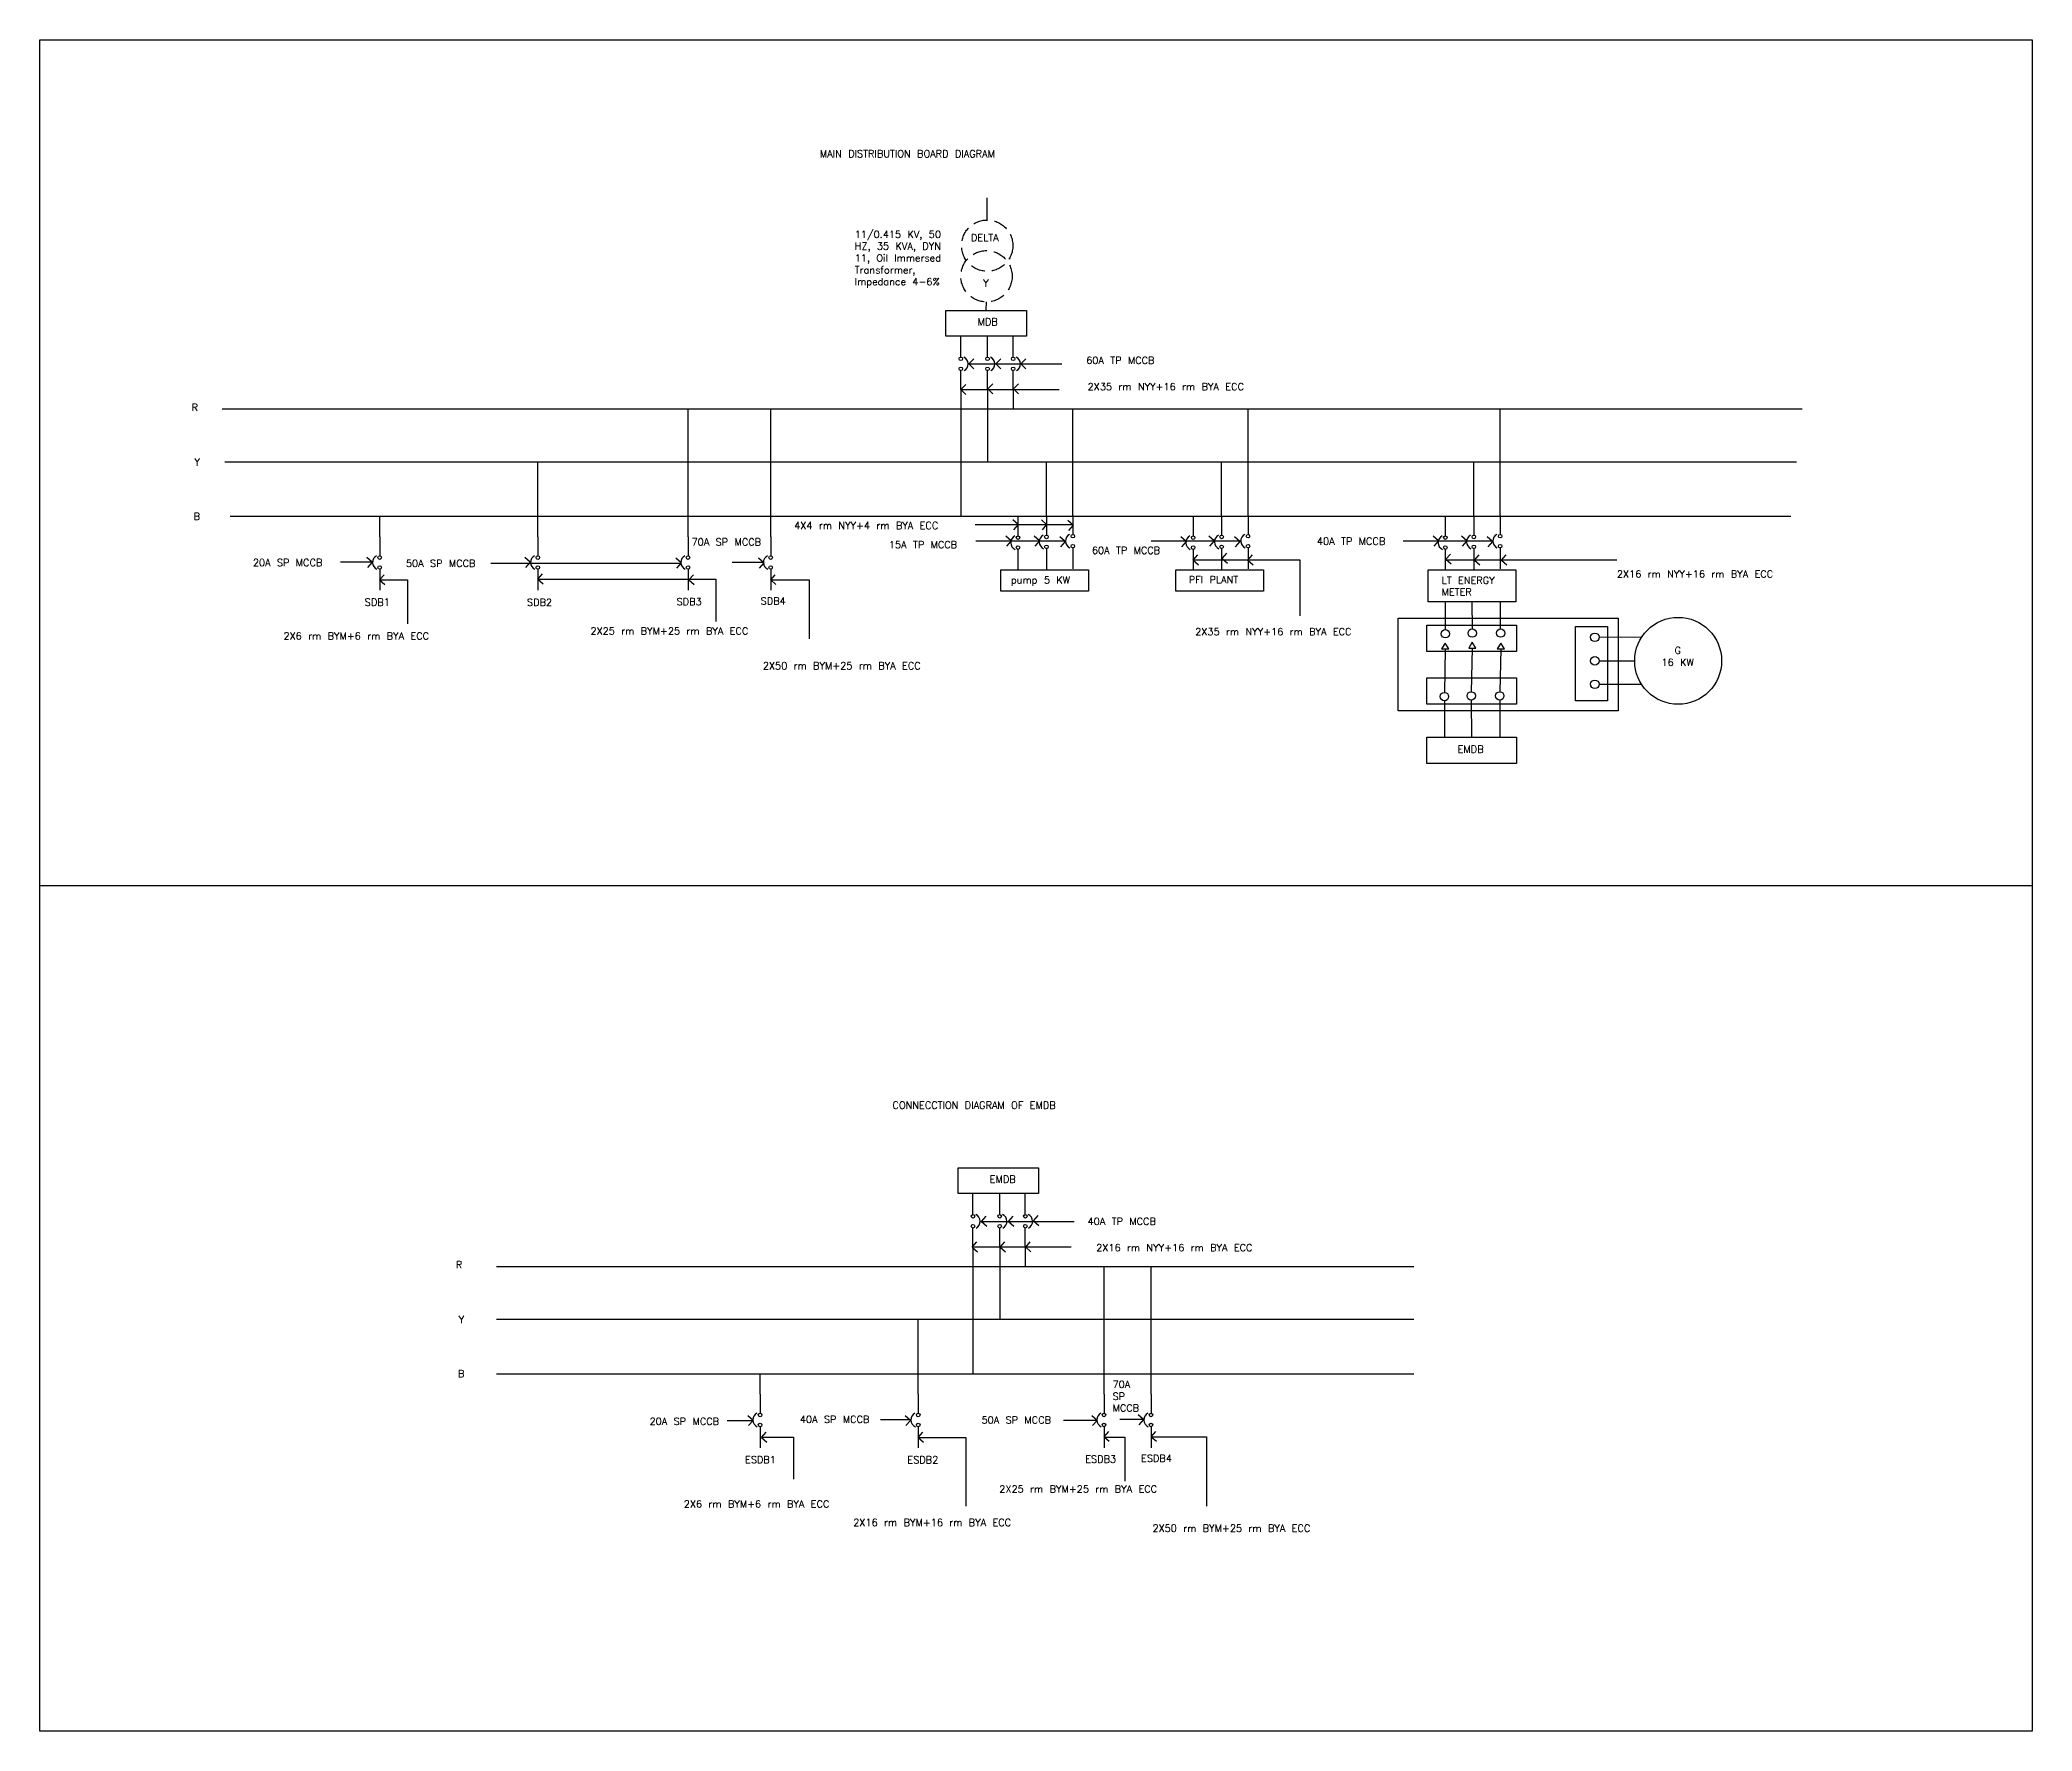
# Model space of a CAD drawing. Header units: inches. Extents: x -1037 to 4136, y -232 to 3826.
# Drawn here: x 2947 to 3646, y 2684 to 3278 of the extents above; entities that cross this region are included whole.
import ezdxf

# ---------------------------------------------------------------- set-up
doc = ezdxf.new("R2010")
doc.units = ezdxf.units.IN
doc.header["$LTSCALE"] = 20
doc.header["$MEASUREMENT"] = 0
doc.linetypes.add('HIDDEN', pattern=[0.375, 0.25, -0.125])
doc.layers.add('SB_Digram', color=30, linetype='Continuous')
doc.styles.add('style1', font='txt.shx', dxfattribs={"height": 1.5})

# ---------------------------------------------------------------- blocks, each defined once
blk = doc.blocks.new('circuit_breaker')
at = {"layer": 'SB_Digram'}
for p, q in [((0, 0), (0, -26.5)), ((0, -45.5), (0, -75))]:
    blk.add_line(p, q, dxfattribs=at)
for centre in [(0, -29), (0, -43)]:
    blk.add_circle(centre, 2.5, dxfattribs=at)
blk.add_arc((0.4, -35.9), 10.6, 117.7584, 245.2564, dxfattribs=at)

msp = doc.modelspace()

# ---------------------------------------------------------------- linework, layer by layer
at = {"layer": 'SB_Digram'}
for p, q in [((3279.5, 3215), (3279.5, 3222.75)), ((3279.125, 3183.25), (3279.25, 3186.25)), ((3272.79026, 3164.46918), (3305.75, 3164.46918)), ((3273, 3164.5), (3274.75, 3166.25)), ((3273, 3164.5), (3274.75, 3162.75)), ((3282.5, 3164.5), (3284.25, 3166.25)), ((3282.5, 3164.5), (3284.25, 3162.75)), ((3291.25, 3164.5), (3293, 3166.25)), ((3291.25, 3164.5), (3293, 3162.75)), ((3270.25, 3155.5), (3272, 3157.25)), ((3270.25, 3155.5), (3270.25, 3111)), ((3270.25, 3155.5), (3304.75, 3155.5)), ((3270.25, 3155.5), (3272, 3153.75)), ((3279.62499, 3155.5), (3279.62499, 3130.07703)), ((3279.75, 3155.75), (3281.5, 3157.5)), ((3279.75, 3155.75), (3281.5, 3154)), ((3288.62499, 3155.5), (3288.62499, 3148.65953)), ((3288.75, 3155.75), (3290.5, 3157.5)), ((3288.75, 3155.75), (3290.5, 3154)), ((3010.93855, 3148.65953), (3565.5, 3148.65953)), ((3174.5, 3103.75), (3174.5, 3148.65953)), ((3203.5, 3103.75), (3203.5, 3148.65953)), ((3309.53934, 3111), (3309.53934, 3148.65953)), ((3371.03934, 3111.25), (3371.03934, 3148.65953)), ((3459.53934, 3111.25), (3459.53934, 3148.65953)), ((3011.93855, 3130.07703), (3563.5, 3130.07703)), ((3121.78934, 3103.75), (3121.78934, 3130.07703)), ((3300.28934, 3111), (3300.28934, 3130.07703)), ((3361.78934, 3111), (3361.78934, 3130.07703)), ((3450.28934, 3111), (3450.28934, 3130.07703)), ((3013.75, 3111), (3561.5, 3111)), ((3066.28934, 3103.75), (3066.28934, 3111)), ((3309.53934, 3107.9375), (3275.25, 3107.9375)), ((3290.36253, 3108.11254), (3288.5, 3109.74225)), ((3290.36253, 3108.11254), (3288.73281, 3106.25)), ((3300.36253, 3108.11254), (3298.5, 3109.74225)), ((3300.36253, 3108.11254), (3298.73281, 3106.25)), ((3309.61253, 3107.86254), (3307.75, 3109.49225)), ((3309.61253, 3107.86254), (3307.98281, 3106)), ((3307, 3102.21113), (3275.5, 3102.21113)), ((3287.86253, 3102.36254), (3286, 3103.99225)), ((3287.86253, 3102.36254), (3286.23281, 3100.5)), ((3297.86253, 3102.36254), (3296, 3103.99225)), ((3297.86253, 3102.36254), (3296.23281, 3100.5)), ((3306.86253, 3102.11254), (3305, 3103.74225)), ((3306.86253, 3102.11254), (3305.23281, 3100.25)), ((3368.49999, 3102.21114), (3336.99999, 3102.21114)), ((3349.36253, 3102.11254), (3347.5, 3103.74225)), ((3349.36253, 3102.11254), (3347.73281, 3100.25)), ((3359.11253, 3102.36254), (3357.25, 3103.99225)), ((3359.11253, 3102.36254), (3357.48281, 3100.5)), ((3362, 3096.12971), (3363.62971, 3097.99225)), ((3368.11253, 3102.11254), (3366.25, 3103.74225)), ((3368.11253, 3102.11254), (3366.48281, 3100.25)), ((3456.99999, 3102.21114), (3425.49999, 3102.21114)), ((3437.86253, 3102.36254), (3436, 3103.99225)), ((3437.86253, 3102.36254), (3436.23281, 3100.5)), ((3440.5, 3095.87971), (3442.12971, 3097.74225)), ((3447.86253, 3102.36254), (3446, 3103.99225)), ((3447.86253, 3102.36254), (3446.23281, 3100.5)), ((3456.86253, 3102.11254), (3455, 3103.74225)), ((3456.86253, 3102.11254), (3455.23281, 3100.25)), ((3063.61253, 3094.86254), (3052.5, 3094.86254)), ((3063.61253, 3094.86254), (3061.75, 3096.49225)), ((3063.61253, 3094.86254), (3061.98281, 3093)), ((3171.97922, 3094.46018), (3105.25, 3094.46018)), ((3119.11253, 3094.86254), (3117.25, 3096.49225)), ((3119.11253, 3094.86254), (3117.48281, 3093)), ((3121.75, 3088.87971), (3123.37971, 3090.74225)), ((3172.11253, 3094.61254), (3170.25, 3096.24225)), ((3172.11253, 3094.61254), (3170.48282, 3092.75)), ((3200.97922, 3094.72918), (3190, 3094.72918)), ((3201.11253, 3094.61254), (3199.25, 3096.24225)), ((3201.11253, 3094.61254), (3199.48281, 3092.75)), ((3351.75, 3095.62971), (3353.37971, 3097.49225)), ((3351.75, 3095.62971), (3353.61253, 3094)), ((3351.78934, 3095.6875), (3389.25, 3095.6875)), ((3362, 3096.12971), (3363.86253, 3094.5)), ((3371, 3095.62971), (3372.62971, 3097.49225)), ((3371, 3095.62971), (3372.86253, 3094)), ((3389.25, 3095.6875), (3389.25, 3076)), ((3440.28934, 3095.6875), (3500.5, 3095.6875)), ((3440.5, 3095.87971), (3442.36253, 3094.25)), ((3450.5, 3095.62971), (3452.12971, 3097.49225)), ((3450.5, 3095.62971), (3452.36253, 3094)), ((3460, 3095.62971), (3461.62971, 3097.49225)), ((3460, 3095.62971), (3461.86253, 3094)), ((3066.25, 3088.62971), (3067.87971, 3090.49225)), ((3066.25, 3088.62971), (3068.11253, 3087)), ((3066.25, 3088.62971), (3076, 3088.62971)), ((3076, 3088.62971), (3076, 3073.25)), ((3121.75, 3088.87971), (3123.61253, 3087.25)), ((3121.78934, 3088.92468), (3184.25, 3088.92468)), ((3174.75, 3088.62971), (3176.37972, 3090.49225)), ((3174.75, 3088.62971), (3176.61253, 3087)), ((3184.25, 3088.92468), (3184.25, 3074)), ((3203.5, 3088.62971), (3205.12971, 3090.49225)), ((3203.5, 3088.6875), (3217, 3088.6875)), ((3203.5, 3088.62971), (3205.36253, 3087)), ((3217, 3088.6875), (3217, 3068)), ((3440.25, 3081), (3440.25, 3072.75)), ((3449.62499, 3081), (3449.71066, 3071.42133)), ((3459.71066, 3071.42133), (3459.71066, 3081)), ((3440.25, 3072.75), (3440.28934, 3071.21066)), ((3440.25, 3066.5), (3439, 3064.5)), ((3439, 3064.5), (3441.5, 3064.5)), ((3440.25, 3064.5), (3439.98583, 3049.17111)), ((3441.5, 3064.5), (3440.25, 3066.5)), ((3449.75, 3066.75), (3448.5, 3064.75)), ((3448.5, 3064.75), (3451, 3064.75)), ((3449.75, 3064.75), (3449.41392, 3049.38164)), ((3451, 3064.75), (3449.75, 3066.75)), ((3459.75, 3066.5), (3458.5, 3064.5)), ((3458.5, 3064.5), (3461, 3064.5)), ((3459.75, 3064.5), (3459.4144, 3049.38163)), ((3461, 3064.5), (3459.75, 3066.5)), ((3494.25, 3068.5), (3509.2722, 3068.65034)), ((3494.25, 3060.25), (3506.75, 3060.25)), ((3494.25, 3052), (3509.12397, 3052.07868)), ((3439.96066, 3046.25), (3439.96066, 3033.5)), ((3449.38199, 3046.46066), (3449.5, 3033.5)), ((3459.38199, 3046.46066), (3459.38199, 3033.5)), ((2947, 2981.375), (3646.25, 2981.375)), ((3277.04026, 2863.46917), (3310, 2863.46917)), ((3277.5, 2863.37971), (3279.12971, 2865.24225)), ((3277.5, 2863.37971), (3279.36253, 2861.75)), ((3287, 2863.37971), (3288.62971, 2865.24225)), ((3287, 2863.37971), (3288.86253, 2861.75)), ((3295.75, 2863.62971), (3297.37971, 2865.49225)), ((3295.75, 2863.62971), (3297.61253, 2862)), ((3274.25, 2854.37971), (3275.87971, 2856.24225)), ((3274.25, 2854.37971), (3276.11253, 2852.75)), ((3274.5, 2854.5), (3274.5, 2810)), ((3274.5, 2854.5), (3309, 2854.5)), ((3283.875, 2854.5), (3283.875, 2829.07703)), ((3284, 2854.37971), (3285.62971, 2856.24225)), ((3284, 2854.37971), (3285.86253, 2852.75)), ((3292.875, 2854.5), (3292.875, 2847.65953)), ((3293, 2854.37971), (3294.62971, 2856.24225)), ((3293, 2854.37971), (3294.86253, 2852.75)), ((3107.25, 2847.65953), (3429.25, 2847.65953)), ((3320.5, 2802.75), (3320.5, 2847.65953)), ((3337, 2802.75), (3337, 2847.65953)), ((3107.25, 2829.07703), (3429.25, 2829.07703)), ((3255.28934, 2802.75), (3255.28934, 2829.07703)), ((3107.25, 2810), (3429.25, 2810)), ((3199.78934, 2802.75), (3199.78934, 2810)), ((3197.26402, 2793.49996), (3188.25, 2793.49996)), ((3197.36252, 2793.61254), (3195.49999, 2795.24225)), ((3197.36252, 2793.61254), (3195.73281, 2791.75)), ((3252.74909, 2793.78082), (3242, 2793.78082)), ((3252.61252, 2793.61254), (3250.74999, 2795.24225)), ((3252.61252, 2793.61254), (3250.98281, 2791.75)), ((3318.11252, 2793.61254), (3306.25, 2793.61254)), ((3318.11252, 2793.61254), (3316.24999, 2795.24225)), ((3318.11252, 2793.61254), (3316.48281, 2791.75)), ((3334.36252, 2793.86254), (3326, 2793.86254)), ((3334.36252, 2793.86254), (3332.49999, 2795.49225)), ((3334.36252, 2793.86254), (3332.73281, 2792)), ((3200.24999, 2787.62972), (3201.87971, 2789.49225)), ((3200.24999, 2787.62972), (3202.11253, 2786)), ((3200.30055, 2787.6875), (3211.5, 2787.6875)), ((3211.5, 2787.6875), (3211.5, 2773)), ((3255.24999, 2787.62972), (3256.87971, 2789.49225)), ((3255.24999, 2787.62972), (3257.11253, 2786)), ((3255.28934, 2787.59528), (3272, 2787.59528)), ((3272, 2787.59528), (3272, 2763.5)), ((3320.49999, 2787.87972), (3322.12971, 2789.74225)), ((3320.49999, 2787.87972), (3322.36253, 2786.25)), ((3320.5, 2787.6875), (3327.75, 2787.6875)), ((3327.75, 2787.6875), (3327.75, 2772.25)), ((3336.99999, 2787.87972), (3338.62971, 2789.74225)), ((3336.99999, 2787.87972), (3338.86253, 2786.25)), ((3337, 2787.87972), (3356.5, 2787.87972)), ((3356.5, 2787.87972), (3356.5, 2763.5))]:
    msp.add_line(p, q, dxfattribs=at)
for points in [[(2947, 3278.25), (3646.25, 3278.25), (3646.25, 2684.5), (2947, 2684.5)], [(3265, 3183.25), (3293.25, 3183.25), (3293.25, 3174.25), (3265, 3174.25)], [(3284.25, 3092.25), (3315, 3092.25), (3315, 3084.75), (3284.25, 3084.75)], [(3345.74999, 3092.25), (3376.49999, 3092.25), (3376.49999, 3084.75), (3345.74999, 3084.75)], [(3434.24999, 3092.25), (3464.99999, 3092.25), (3464.99999, 3081), (3434.24999, 3081)], [(3423.75, 3075.25), (3501, 3075.25), (3501, 3042.75), (3423.75, 3042.75)], [(3433.75, 3072.75), (3465.25, 3072.75), (3465.25, 3063.5), (3433.75, 3063.5)], [(3486, 3072.25), (3497.25, 3072.25), (3497.25, 3046.25), (3486, 3046.25)], [(3433.75, 3054.25), (3465.25, 3054.25), (3465.25, 3045), (3433.75, 3045)], [(3433.75, 3033.5), (3465.25, 3033.5), (3465.25, 3024.25), (3433.75, 3024.25)], [(3269.25, 2882.25), (3297.5, 2882.25), (3297.5, 2873.25), (3269.25, 2873.25)]]:
    msp.add_lwpolyline(points, close=True, dxfattribs=at)
at = {"layer": 'SB_Digram', "linetype": 'HIDDEN'}
for centre in [(3279.5, 3206), (3279.25, 3195.25)]:
    msp.add_circle(centre, 9, dxfattribs=at)
at = {"layer": 'SB_Digram'}
for centre, radius in [((3440.28934, 3069.75), 1.46066), ((3449.71066, 3069.96066), 1.46066), ((3459.71066, 3069.96066), 1.46066), ((3492.75, 3068.5), 1.5), ((3522, 3060.25), 15.25), ((3492.75, 3060.25), 1.5), ((3439.96066, 3047.71066), 1.46066), ((3449.38199, 3047.92133), 1.46066), ((3459.38199, 3047.92133), 1.46066), ((3492.75, 3052), 1.5)]:
    msp.add_circle(centre, radius, dxfattribs=at)

# ---------------------------------------------------------------- block references
at = {"layer": 'SB_Digram', "xscale": 0.25, "yscale": 0.25, "zscale": 0.25, "rotation": 180}
for p in [(3270.25, 3155.5), (3279.62499, 3155.5), (3288.62499, 3155.5), (3274.5, 2854.5), (3283.875, 2854.5), (3292.875, 2854.5)]:
    msp.add_blockref('circuit_breaker', p, dxfattribs=at)
at = {"layer": 'SB_Digram', "xscale": 0.25, "yscale": 0.25, "zscale": 0.25}
for p in [(3290.28934, 3110.75), (3300.28934, 3111), (3309.53934, 3111.25), (3351.78934, 3110.75), (3361.78934, 3111), (3371.03934, 3111.25), (3440.28934, 3110.75), (3450.28934, 3111), (3459.53934, 3111.25), (3066.28934, 3103.75), (3121.78934, 3103.75), (3174.5, 3103.75), (3203.5, 3103.75), (3199.78934, 2802.75), (3255.28934, 2802.75), (3320.5, 2802.75), (3337, 2802.75)]:
    msp.add_blockref('circuit_breaker', p, dxfattribs=at)

# ---------------------------------------------------------------- texts
at = {"layer": 'SB_Digram', "style": 'style1'}
for s, p in [('60A TP MCCB', (3314.25, 3164.5)), ('2X35 rm NYY+16 rm BYA ECC', (3314.75, 3155.24999)), ('4X4 rm NYY+4 rm BYA ECC', (3211.74999, 3106.50001)), ('70A SP MCCB', (3175.74999, 3100.74999)), ('15A TP MCCB', (3245, 3099.75001)), ('60A TP MCCB', (3316.25, 3097.75001)), ('40A TP MCCB', (3395.25, 3101)), ('20A SP MCCB', (3021.74999, 3093.49999)), ('50A SP MCCB', (3075.49999, 3093.24999)), ('2X16 rm NYY+16 rm BYA ECC', (3500.5, 3089.5)), ('2X6 rm BYM+6 rm BYA ECC', (3032.5, 3067.75)), ('2X25 rm BYM+25 rm BYA ECC', (3140.25001, 3069.5)), ('2X35 rm NYY+16 rm BYA ECC', (3352.49999, 3069.25001)), ('2X50 rm BYM+25 rm BYA ECC', (3200.75, 3057.24999)), ('CONNECCTION DIAGRAM OF EMDB', (3246.25, 2903)), ('40A TP MCCB', (3314.75, 2862.25)), ('2X16 rm NYY+16 rm BYA ECC', (3317.75, 2852.99999)), ('20A SP MCCB', (3161, 2792)), ('40A SP MCCB', (3213.74999, 2792.75)), ('50A SP MCCB', (3277.49999, 2792.5)), ('2X25 rm BYM+25 rm BYA ECC', (3283.74999, 2768.25)), ('2X6 rm BYM+6 rm BYA ECC', (3173.00001, 2763)), ('2X16 rm BYM+16 rm BYA ECC', (3232.50001, 2756.49999)), ('2X50 rm BYM+25 rm BYA ECC', (3337.5, 2754.5))]:
    msp.add_text(s, height=2.5, dxfattribs=at).set_placement(p)
at = {"layer": 'SB_Digram', "char_height": 2.5, "style": 'style1'}
for s, insert, width, attachment_point in [('MAIN DISTRIBUTION BOARD DIAGRAM', (3220.76196, 3239.5), 204.25, 1), ('11/0.415 KV, 50 HZ, 35 KVA, DYN 11, Oil Immersed Transformer, Impedance 4-6%', (3233, 3211.25), 33.5, 1), ('DELTA', (3273.79475, 3210.07856), 8.25, 1), ('Y', (3278.107, 3194.07856), 8, 1), ('MDB', (3276.1324, 3180.51669), 17.6249953, 1), ('R', (3000.25, 3150.5), 8.75, 1), ('Y', (3001.25, 3131.25), 8.75, 1), ('B', (3001, 3112.25), 8.75, 1), ('pump 5 KW', (3287.81969, 3089.8794), 27.4098716, 1), ('PFI PLANT', (3350.25093, 3090.00188), 25.5, 1), ('LT ENERGY\\PMETER', (3438.98099, 3089.79161), 25, 1), ('SDB1', (3061.02806, 3082.0872), 9.566594, 1), ('SDB2', (3118, 3082), 9.566594, 1), ('SDB3', (3170.50001, 3082.25), 9.566594, 1), ('SDB4', (3200, 3082.5), 9.566594, 1), ('G\\P16 KW', (3521.84746, 3065.15453), 12.25, 2), ('EMDB', (3444.61067, 3030.47383), 18.5, 1), ('EMDB', (3280.38241, 2879.51669), 17.6249953, 1), ('R', (3093, 2849.5), 8.75, 1), ('Y', (3094, 2830.25), 8.75, 1), ('B', (3093.75, 2811.25), 8.75, 1), ('70A\\PSP\\PMCCB', (3323.5, 2807.5), 8.75, 1), ('ESDB1', (3194.52806, 2781.0872), 9.566594, 1), ('ESDB2', (3251.5, 2781), 9.566594, 1), ('ESDB3', (3313.90051, 2781.25), 9.566594, 1), ('ESDB4', (3333.5, 2781.5), 9.566594, 1)]:
    msp.add_mtext(s, dxfattribs=dict(at, insert=insert, width=width, attachment_point=attachment_point))

doc.saveas('drawing.dxf')
